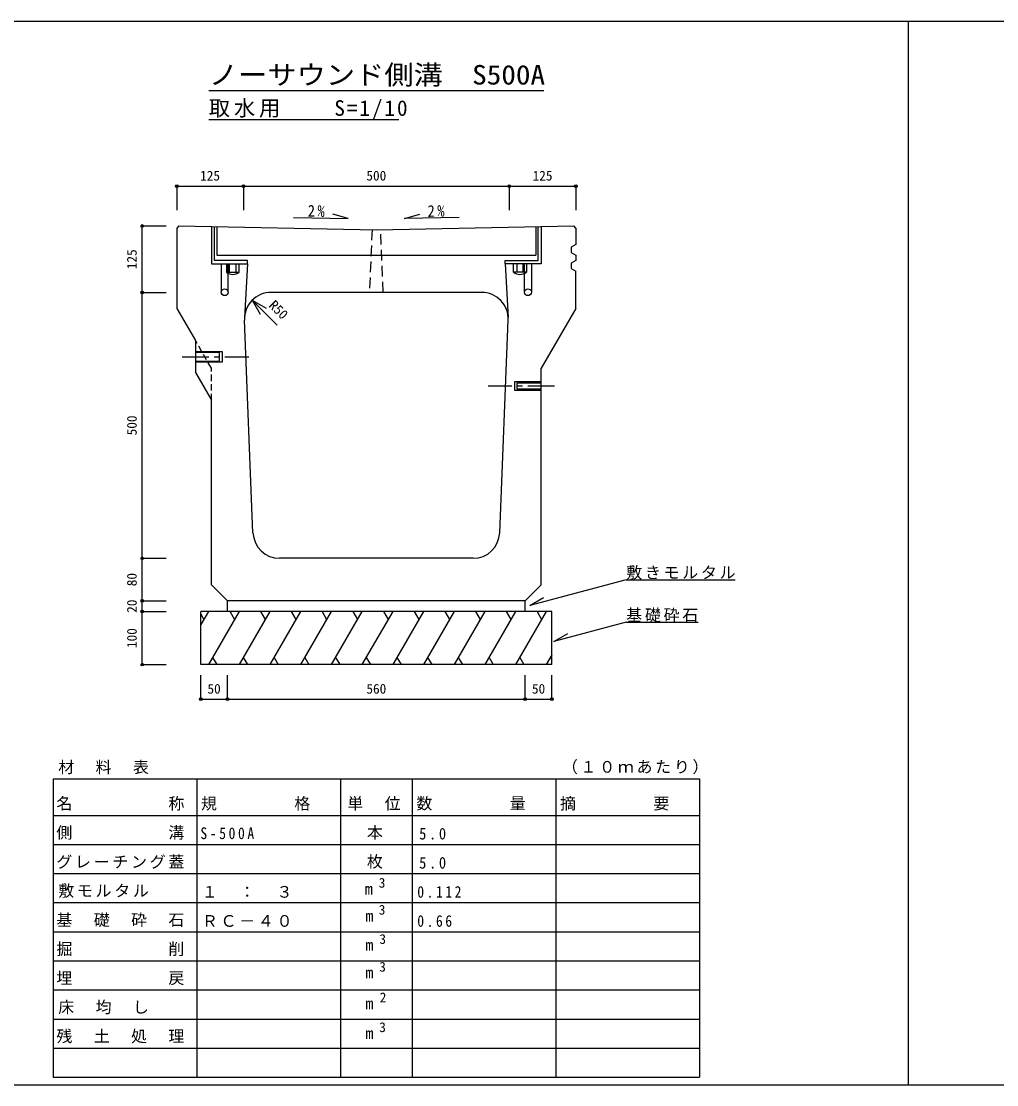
# Model space of a CAD drawing. Units: millimetres at full size, sheet at 1:10. Extents: x -3919 to 2081, y 780 to 2780.
# Drawn here: x -1587 to 247, y 780 to 2780 of the extents above; entities that cross this region are included whole.
import ezdxf
from ezdxf.enums import TextEntityAlignment as Align

# ---------------------------------------------------------------- set-up
doc = ezdxf.new("R2010")
doc.units = ezdxf.units.MM
doc.header["$LTSCALE"] = 10
doc.header["$PDMODE"] = 32
doc.header["$PDSIZE"] = 5
for name, pattern in [('CHAIN1', [8, 5, -1, 1, -1]), ('DASHED1', [1.8, 1.2, -0.6]), ('DASHED2', [3, 2, -1])]:
    doc.linetypes.add(name, pattern=pattern)
doc.layers.add('0-0_通り芯', color=7, linetype='Continuous')
doc.styles.add('ＭＳ ゴシック', font='')
doc.styles.get('ＭＳ ゴシック').set_extended_font_data('MS Gothic')

msp = doc.modelspace()

# ---------------------------------------------------------------- linework, layer by layer
at = {"layer": '0-0_通り芯', "color": 2}
for p, q in [((80.63, 2779.53), (80.63, 779.53)), ((-1195.37, 2307.53), (-1195.37, 2323.53)), ((-1183.37, 2323.53), (-1183.37, 2307.53)), ((-655.37, 2323.53), (-655.37, 2307.53)), ((-643.37, 2307.53), (-643.37, 2323.53)), ((-1919.37, 779.53), (80.63, 779.53)), ((80.63, 779.53), (2080.63, 779.53))]:
    msp.add_line(p, q, dxfattribs=at)
at = {"layer": '0-0_通り芯'}
for p, q in [((-1234.37, 2649.53), (-604.37, 2649.53)), ((-1234.37, 2594.53), (-876.87, 2594.53)), ((-866.29, 2408.48), (-837.45, 2416.75)), ((-763.4, 2410.3), (-866.29, 2408.48)), ((-1219.37, 2393.19), (-1219.37, 2339.53)), ((-619.37, 2393.19), (-619.37, 2339.53)), ((-1219.37, 2339.53), (-619.37, 2339.53)), ((-1259.37, 2158.55), (-1209.37, 2158.55)), ((-1214.37, 2156.55), (-1259.37, 2156.55)), ((-1259.37, 2140.55), (-1214.37, 2140.55)), ((-1214.37, 2140.55), (-1214.37, 2156.55)), ((-1209.37, 2158.55), (-1209.37, 2138.55)), ((-1209.37, 2138.55), (-1259.37, 2138.55)), ((-659.37, 2101.55), (-659.37, 2085.55)), ((-609.37, 2101.55), (-659.37, 2101.55)), ((-659.37, 2085.55), (-609.37, 2085.55)), ((-654.37, 2099.55), (-609.37, 2099.55)), ((-654.37, 2087.55), (-654.37, 2099.55)), ((-609.37, 2087.55), (-654.37, 2087.55)), ((-449.59, 1729.31), (-244.59, 1729.31)), ((-1199.37, 1669.53), (-1199.37, 1689.53)), ((-639.37, 1669.53), (-639.37, 1689.53)), ((-1235.1, 1669.53), (-1249.37, 1644.82)), ((-1249.37, 1569.53), (-1249.37, 1669.53)), ((-1249.37, 1664.27), (-1243.75, 1654.55)), ((-1177.37, 1669.53), (-1235.1, 1569.53)), ((-1194.37, 1669.01), (-1186.02, 1654.55)), ((-1119.63, 1669.53), (-1177.37, 1569.53)), ((-1136.93, 1669.53), (-1128.28, 1654.55)), ((-1061.89, 1669.53), (-1119.63, 1569.53)), ((-1079.2, 1669.53), (-1070.55, 1654.55)), ((-1004.16, 1669.53), (-1061.89, 1569.53)), ((-1021.46, 1669.53), (-1012.81, 1654.55)), ((-946.42, 1669.53), (-1004.16, 1569.53)), ((-963.73, 1669.53), (-955.08, 1654.55)), ((-888.69, 1669.53), (-946.42, 1569.53)), ((-905.99, 1669.53), (-897.34, 1654.55)), ((-830.95, 1669.53), (-888.69, 1569.53)), ((-848.26, 1669.53), (-839.61, 1654.55)), ((-773.22, 1669.53), (-830.95, 1569.53)), ((-790.52, 1669.53), (-781.87, 1654.55)), ((-715.48, 1669.53), (-773.22, 1569.53)), ((-732.79, 1669.53), (-724.14, 1654.55)), ((-657.75, 1669.53), (-715.48, 1569.53)), ((-675.05, 1669.53), (-666.4, 1654.55)), ((-600.01, 1669.53), (-657.75, 1569.53)), ((-617.32, 1669.53), (-608.67, 1654.55)), ((-449.59, 1649.51), (-585.48, 1613.1)), ((-449.59, 1649.51), (-314.59, 1649.51)), ((-585.48, 1613.1), (-559.5, 1628.1)), ((-1227.18, 1583.25), (-1219.26, 1569.53)), ((-1169.44, 1583.25), (-1161.52, 1569.53)), ((-1111.71, 1583.25), (-1103.79, 1569.53)), ((-1053.97, 1583.25), (-1046.05, 1569.53)), ((-996.24, 1583.25), (-988.32, 1569.53)), ((-938.5, 1583.25), (-930.58, 1569.53)), ((-880.77, 1583.25), (-872.85, 1569.53)), ((-823.03, 1583.25), (-815.11, 1569.53)), ((-765.3, 1583.25), (-757.38, 1569.53)), ((-707.56, 1583.25), (-699.64, 1569.53)), ((-649.83, 1583.25), (-641.91, 1569.53)), ((-589.37, 1587.97), (-600.01, 1569.53)), ((-592.09, 1583.25), (-589.37, 1578.53)), ((-589.37, 1569.53), (-1249.37, 1569.53)), ((-1526.87, 1354.53), (-311.87, 1354.53)), ((-1526.87, 1354.53), (-1526.87, 1231.41)), ((-1256.87, 1354.53), (-1256.87, 1231.41)), ((-986.87, 1354.53), (-986.87, 1231.41)), ((-851.87, 1354.53), (-851.87, 1231.41)), ((-581.87, 1354.53), (-581.87, 1231.41)), ((-311.87, 1354.53), (-311.87, 1231.41)), ((-1526.87, 1286.13), (-311.87, 1286.13)), ((-1526.87, 1231.41), (-311.87, 1231.41)), ((-1526.87, 1231.41), (-1526.87, 793.65)), ((-1256.87, 1231.41), (-1256.87, 793.65)), ((-986.87, 1231.41), (-986.87, 793.65)), ((-851.87, 1231.41), (-851.87, 793.65)), ((-581.87, 1231.41), (-581.87, 793.65)), ((-311.87, 1231.41), (-311.87, 793.65)), ((-1526.87, 1176.69), (-311.87, 1176.69)), ((-1526.87, 1121.97), (-311.87, 1121.97)), ((-1526.87, 1067.25), (-311.87, 1067.25)), ((-1526.87, 1012.53), (-311.87, 1012.53)), ((-1526.87, 957.81), (-311.87, 957.81)), ((-1526.87, 903.09), (-311.87, 903.09)), ((-1526.87, 848.37), (-311.87, 848.37)), ((-1526.87, 793.65), (-311.87, 793.65)), ((-1441.37, 793.65), (-532.37, 793.65))]:
    msp.add_line(p, q, dxfattribs=at)
at = {"layer": '0-0_通り芯', "color": 4}
for p, q in [((-1294.37, 2469.53), (-1169.37, 2469.53)), ((-1294.37, 2469.53), (-1294.37, 2424.53)), ((-1169.37, 2469.53), (-1169.37, 2424.53)), ((-1169.37, 2469.53), (-669.37, 2469.53)), ((-669.37, 2469.53), (-669.37, 2424.53)), ((-669.37, 2469.53), (-544.37, 2469.53)), ((-544.37, 2469.53), (-544.37, 2424.53)), ((-1359.37, 2269.53), (-1359.37, 2394.53)), ((-1359.37, 2394.53), (-1314.37, 2394.53)), ((-1229.37, 2393.38), (-1229.37, 2323.53)), ((-1223.37, 2329.53), (-1223.37, 2393.27)), ((-615.37, 2329.53), (-615.37, 2393.27)), ((-1229.37, 2323.53), (-1161.37, 2323.53)), ((-1161.37, 2329.53), (-1223.37, 2329.53)), ((-1210.87, 2323.53), (-1210.87, 2270.03)), ((-1197.87, 2270.03), (-1197.87, 2323.53)), ((-1161.37, 2323.53), (-1161.37, 2329.53)), ((-677.37, 2329.53), (-615.37, 2329.53)), ((-677.37, 2323.53), (-677.37, 2329.53)), ((-640.87, 2270.03), (-640.87, 2323.53)), ((-627.87, 2323.53), (-627.87, 2270.03)), ((-1359.37, 1769.53), (-1359.37, 2269.53)), ((-1359.37, 2269.53), (-1314.37, 2269.53)), ((-1105.68, 2207.88), (-1152.68, 2254.89)), ((-1152.68, 2254.89), (-1137.68, 2228.91)), ((-1152.68, 2254.89), (-1126.7, 2239.89)), ((-1359.37, 1689.53), (-1359.37, 1769.53)), ((-1359.37, 1769.53), (-1314.37, 1769.53)), ((-1359.37, 1669.53), (-1359.37, 1689.53)), ((-1359.37, 1689.53), (-1314.37, 1689.53)), ((-1359.37, 1569.53), (-1359.37, 1669.53)), ((-1359.37, 1669.53), (-1314.37, 1669.53)), ((-1359.37, 1569.53), (-1314.37, 1569.53)), ((-1249.37, 1504.53), (-1249.37, 1549.53)), ((-1199.37, 1504.53), (-1199.37, 1549.53)), ((-639.37, 1504.53), (-639.37, 1549.53)), ((-589.37, 1504.53), (-589.37, 1549.53)), ((-1249.37, 1504.53), (-1199.37, 1504.53)), ((-1199.37, 1504.53), (-639.37, 1504.53)), ((-639.37, 1504.53), (-589.37, 1504.53))]:
    msp.add_line(p, q, dxfattribs=at)
at = {"layer": '0-0_通り芯', "color": 3, "linetype": 'DASHED2'}
for p, q in [((-927.37, 2387.68), (-932.37, 2269.53)), ((-906.37, 2269.53), (-911.37, 2387.68))]:
    msp.add_line(p, q, dxfattribs=at)
at = {"layer": '0-0_通り芯', "color": 3}
for p, q in [((-544.37, 2390.53), (-548.37, 2394.53)), ((-544.37, 2390.53), (-548.37, 2394.53)), ((-544.37, 2390.53), (-544.37, 2359.53)), ((-544.37, 2359.53), (-553.37, 2354.53)), ((-553.37, 2354.53), (-553.37, 2344.53)), ((-553.37, 2344.53), (-544.37, 2339.53)), ((-1161.37, 2323.53), (-1167.24, 2222.43)), ((-677.37, 2323.53), (-671.49, 2222.43)), ((-544.37, 2329.53), (-553.37, 2324.53)), ((-553.37, 2324.53), (-553.37, 2314.53)), ((-544.37, 2339.53), (-544.37, 2329.53)), ((-553.37, 2314.53), (-544.37, 2309.53)), ((-544.37, 2239.53), (-544.37, 2309.53)), ((-721.41, 2269.53), (-1117.33, 2269.53)), ((-1294.37, 2239.53), (-1259.37, 2178.91)), ((-544.37, 2239.53), (-609.37, 2126.95)), ((-1151.29, 1817.53), (-1167.29, 2217.53)), ((-687.45, 1817.53), (-671.45, 2217.53)), ((-1259.37, 2178.91), (-1259.37, 2118.91)), ((-1259.37, 2118.91), (-1229.37, 2066.95)), ((-1229.37, 1719.53), (-1229.37, 2066.95)), ((-737.41, 1769.53), (-1101.33, 1769.53)), ((-1229.37, 1719.53), (-1199.37, 1689.53)), ((-639.37, 1689.53), (-1199.37, 1689.53))]:
    msp.add_line(p, q, dxfattribs=at)
at = {"layer": '0-0_通り芯', "linetype": 'CHAIN1'}
for p, q in [((-1284.37, 2148.55), (-1159.37, 2148.55)), ((-584.37, 2093.55), (-709.37, 2093.55))]:
    msp.add_line(p, q, dxfattribs=at)
at = {"layer": '0-0_通り芯', "color": 2}
for points in [[(-3919.37, 2779.53), (2080.63, 2779.53), (2080.63, 779.53)], [(-1201.37, 2323.53), (-1201.37, 2307.53), (-1177.37, 2307.53), (-1177.37, 2323.53)], [(-637.37, 2323.53), (-637.37, 2307.53), (-661.37, 2307.53), (-661.37, 2323.53)]]:
    msp.add_lwpolyline(points, dxfattribs=at)
at = {"layer": '0-0_通り芯'}
for points in [[(-1075.34, 2410.3), (-972.45, 2408.48), (-1001.28, 2416.75)], [(-449.59, 1729.31), (-631.1, 1680.68), (-605.12, 1695.68)], [(-589.37, 1569.53), (-589.37, 1669.53), (-1249.37, 1669.53)]]:
    msp.add_lwpolyline(points, dxfattribs=at)
at = {"layer": '0-0_通り芯', "color": 3}
for points in [[(-1290.37, 2394.53), (-1294.37, 2390.53), (-1294.37, 2239.53)], [(-1290.37, 2394.53), (-919.37, 2387.53), (-548.37, 2394.53)], [(-639.37, 1689.53), (-609.37, 1719.53), (-609.37, 2126.95)]]:
    msp.add_lwpolyline(points, dxfattribs=at)
at = {"layer": '0-0_通り芯', "color": 4}
msp.add_lwpolyline([(-609.37, 2393.38), (-609.37, 2323.53), (-677.37, 2323.53)], dxfattribs=at)
at = {"layer": '0-0_通り芯', "color": 3, "linetype": 'DASHED1'}
msp.add_lwpolyline([(-1229.37, 2066.95), (-1229.37, 2126.95), (-1259.37, 2178.91)], dxfattribs=at)
at = {"layer": '0-0_通り芯', "color": 4}
for centre in [(-1204.37, 2270.03), (-634.37, 2270.03)]:
    msp.add_circle(centre, 6.5, dxfattribs=at)
at = {"layer": '0-0_通り芯', "color": 2}
for centre in [(-1189.37, 2323.53), (-649.37, 2323.53)]:
    msp.add_arc(centre, 20, 233.1301, 306.8699, dxfattribs=at)
at = {"layer": '0-0_通り芯', "color": 3}
for centre, start, end in [((-1117.33, 2219.53), 90, 182.29061), ((-721.41, 2219.53), 357.70939, 90), ((-1101.33, 1819.53), 182.29061, 270), ((-737.41, 1819.53), 270, 357.70939)]:
    msp.add_arc(centre, 50, start, end, dxfattribs=at)
at = {"layer": '0-0_通り芯', "color": 4}
for p in [(-1294.37, 2469.53), (-1169.37, 2469.53), (-669.37, 2469.53), (-544.37, 2469.53), (-1359.37, 2394.53), (-1359.37, 2269.53), (-1359.37, 1769.53), (-1359.37, 1689.53), (-1359.37, 1669.53), (-1359.37, 1569.53), (-1249.37, 1504.53), (-1199.37, 1504.53), (-639.37, 1504.53), (-589.37, 1504.53)]:
    msp.add_point(p, dxfattribs=at)

# ---------------------------------------------------------------- texts
at = {"layer": '0-0_通り芯', "color": 3, "style": 'ＭＳ ゴシック', "width": 1.1}
msp.add_text('ノーサウンド側溝\u3000S500A', height=36.66, dxfattribs=at).set_placement((-1234.37, 2649.53), align=Align.BOTTOM_LEFT)
at = {"layer": '0-0_通り芯', "color": 4, "style": 'ＭＳ ゴシック'}
for s, p in [('125', (-1250.62, 2474.53)), ('500', (-938.12, 2474.53)), ('125', (-625.62, 2474.53)), ('50', (-1236.87, 1509.53)), ('560', (-938.12, 1509.53)), ('50', (-626.87, 1509.53)), ('3', (-914.85, 1144.59)), ('3', (-914.85, 1093.98)), ('3', (-913.68, 1038.92)), ('3', (-913.95, 986.66)), ('2', (-913.05, 929.13)), ('3', (-913.95, 873.05))]:
    msp.add_text(s, height=18.33, dxfattribs=at).set_placement(p, align=Align.BOTTOM_LEFT)
for s, rotation, p in [('125', 90, (-1364.37, 2313.28)), ('R50', 315, (-1126.7, 2239.89)), ('500', 90, (-1364.37, 2000.78)), ('80', 90, (-1364.37, 1717.03)), ('20', 90, (-1364.37, 1667.03)), ('100', 90, (-1364.37, 1600.78))]:
    msp.add_text(s, height=18.33, rotation=rotation, dxfattribs=at).set_placement(p, align=Align.BOTTOM_LEFT)
at = {"layer": '0-0_通り芯', "style": 'ＭＳ ゴシック'}
for p in [(-940.95, 1130.23), (-940.05, 1079.61), (-940.05, 1024.89), (-940.05, 972.91), (-939.96, 914.77), (-939.78, 858.68)]:
    msp.add_text('m', height=21.99, dxfattribs=at).set_placement(p, align=Align.BOTTOM_LEFT)
at = {"layer": '0-0_通り芯', "attachment_point": 7, "style": 'ＭＳ ゴシック'}
for s, insert, char_height in [('\\T1.18;取水用\u3000\u3000S=1/10', (-1234.37, 2594.53), 29.33), ('\\T1.17;敷きモルタル', (-449.59, 1729.31), 21.99), ('\\T1.17;基礎砕石', (-449.59, 1649.51), 21.99), ('\\T1.17;材\u3000料\u3000表', (-1517.37, 1363.47), 21.99), ('\\T1.17;（１０ｍあたり）', (-570.62, 1363.47), 21.99), ('\\T1.17;名\u3000\u3000\u3000\u3000\u3000称', (-1520.87, 1295.07), 21.99), ('\\T1.17;規\u3000\u3000\u3000\u3000格', (-1249.12, 1295.07), 21.99), ('\\T1.17;単\u3000位', (-973.87, 1295.07), 21.99), ('\\T1.17;数\u3000\u3000\u3000\u3000量', (-844.12, 1295.07), 21.99), ('\\T1.17;摘\u3000\u3000\u3000\u3000要', (-574.12, 1295.07), 21.99), ('\\T1.17;側\u3000\u3000\u3000\u3000\u3000溝', (-1520.87, 1240.35), 21.99), ('\\T1.39;\\W0.85;S-500A', (-1250.12, 1241.14), 21.99), ('\\T1.17;\u3000本', (-972.12, 1240.35), 21.99), ('\\T1.38;\\W0.9;5.0', (-838.87, 1240.35), 21.99), ('\\T1.17;グレーチング蓋', (-1520.87, 1185.63), 21.99), ('\\T1.17;\u3000枚', (-972.12, 1185.63), 21.99), ('\\T1.38;\\W0.9;5.0', (-838.87, 1185.63), 21.99), ('\\T1.17;敷モルタル', (-1517.37, 1130.91), 21.99), ('\\T1.17;１\u3000：\u3000３', (-1247.37, 1130.91), 21.99), ('\\T1.38;\\W0.85;0.112', (-842.37, 1130.91), 21.99), ('\\T1.17;基\u3000礎\u3000砕\u3000石', (-1520.87, 1076.19), 21.99), ('\\T1.17;ＲＣ－４０', (-1247.37, 1076.19), 21.99), ('\\T1.38;\\W0.85;0.66', (-842.37, 1076.19), 21.99), ('\\T1.17;掘\u3000\u3000\u3000\u3000\u3000削', (-1520.87, 1021.47), 21.99), ('\\T1.17;埋\u3000\u3000\u3000\u3000\u3000戻', (-1520.87, 966.75), 21.99), ('\\T1.17;床\u3000均\u3000し', (-1517.37, 912.03), 21.99), ('\\T1.17;残\u3000土\u3000処\u3000理', (-1520.87, 857.31), 21.99)]:
    msp.add_mtext(s, dxfattribs=dict(at, insert=insert, char_height=char_height))
at = {"layer": '0-0_通り芯', "char_height": 21.99, "attachment_point": 7, "style": 'ＭＳ ゴシック'}
for insert, rotation in [((-1048.41, 2411.85), 358.986), ((-822.82, 2411.27), 1.014)]:
    msp.add_mtext('\\T1.36;\\W0.9;2%', dxfattribs=dict(at, insert=insert, rotation=rotation))

doc.saveas('drawing.dxf')
